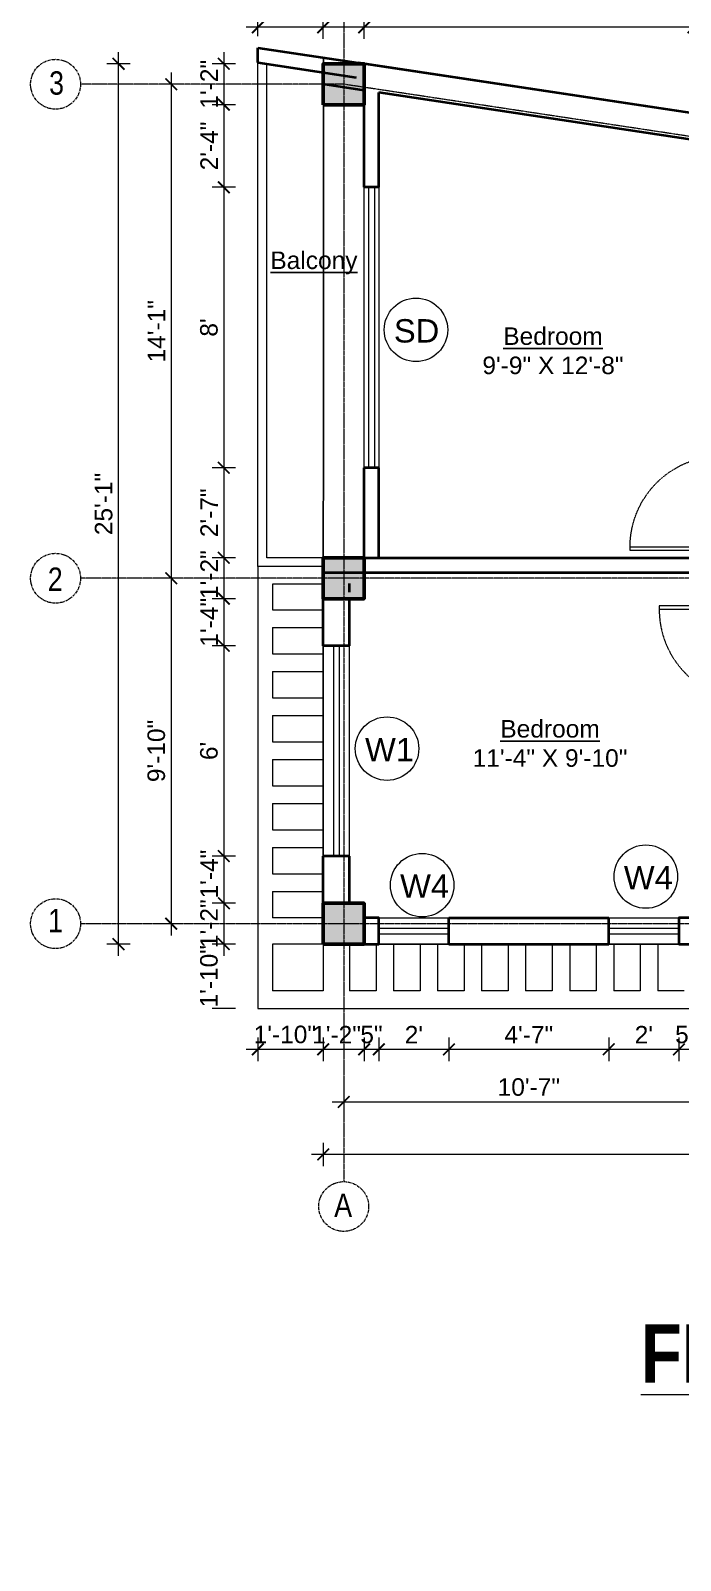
# Model space of a CAD drawing. Header units: inches. Extents: x 136316 to 155547, y -21384 to -17606.
# Drawn here: x 144503 to 144726, y -19968 to -19444 of the extents above; entities that cross this region are included whole.
import ezdxf

# ---------------------------------------------------------------- set-up
doc = ezdxf.new("R2010")
doc.units = ezdxf.units.IN
doc.header["$LTSCALE"] = 0.5
doc.header["$MEASUREMENT"] = 0
doc.header["$PDMODE"] = 66
doc.linetypes.add('CENTER', pattern=[2, 1.25, -0.25, 0.25, -0.25])
doc.linetypes.add('HIDDEN', pattern=[0.375, 0.25, -0.125])
for name, color, linetype, lineweight in [('Annotate-Lite.w', 177, 'Continuous', 9), ('Annotations-Bold.w', 177, 'Continuous', 13), ('C-COLUMN', 1, 'Continuous', 50), ('DIM', 4, 'Continuous', 5), ('DIM 1-100', 4, 'Continuous', 13), ('Door-Window.w', 4, 'Continuous', 15), ('PARAPET', 50, 'Continuous', 13), ('TEXT', 220, 'Continuous', 9), ('Text-100.w', 254, 'Continuous', 9), ('wall', 1, 'Continuous', 40), ('window', 4, 'Continuous', 13)]:
    doc.layers.add(name, color=color, linetype=linetype, lineweight=lineweight)
doc.styles.add('ARAIL', font='ARIALN.TTF')
doc.styles.add('arial', font='arial.ttf')
doc.styles.add('arial.', font='arial.ttf')
doc.styles.add('gaurav', font='arial.ttf')
doc.styles.get("Standard").update_dxf_attribs({"font": 'arial.ttf'})
doc.dimstyles.new('1 by 96', dxfattribs={"dimtxt": 6, "dimasz": 4, "dimexe": 4, "dimexo": 4, "dimgap": 2, "dimtad": 1, "dimdec": 0, "dimzin": 0, "dimdsep": 46, "dimlunit": 4, "dimtxsty": 'Standard', "dimblk": 'ARCHTICK', "dimcen": 0, "dimdle": 4, "dimadec": 0, "dimazin": 0, "dimtfac": 1, "dimtdec": 0, "dimtix": 1, "dimtofl": 0, "dimtmove": 1, "dimatfit": 3, "dimldrblk": 'ARCHTICK', "dimfxl": 4, "dimfxlon": 1, "dimtolj": 1, "dimtzin": 0, "dimlwd": -1, "dimlwe": -1, "dimarcsym": 0})

# ---------------------------------------------------------------- blocks, each defined once
blk = doc.blocks.new('3-0')
at = {"ltscale": 3}
for p, q in [((11063.05, 10097.68), (11065.97, 10099.9)), ((11063.05, 10097.68), (11064.53, 10095.73)), ((11065.99, 10096.84), (11064.53, 10095.73)), ((11065.25, 10097.81), (11066.71, 10098.92)), ((11065.99, 10096.84), (11065.25, 10097.81)), ((11065.97, 10099.9), (11066.71, 10098.92)), ((11085.5, 10074.13), (11110.32, 10092.96)), ((11086.24, 10073.15), (11111.05, 10091.97)), ((11111.05, 10091.97), (11110.32, 10092.96)), ((11084.04, 10073.02), (11082.57, 10071.91)), ((11082.57, 10071.91), (11084.79, 10068.98)), ((11084.04, 10073.02), (11084.78, 10072.04)), ((11084.78, 10072.04), (11086.24, 10073.15)), ((11084.79, 10068.98), (11087.72, 10071.2)), ((11086.24, 10073.15), (11085.5, 10074.13)), ((11087.72, 10071.2), (11086.24, 10073.15))]:
    blk.add_line(p, q, dxfattribs=at)
at = {"layer": 'Door-Window.w', "color": 9, "linetype": 'HIDDEN', "lineweight": 18}
blk.add_arc((11085.5, 10074.13), 31.16, 37.1906, 127.1465, dxfattribs=at)
blk = doc.blocks.new('_ArchTick')
at = {"color": 0, "linetype": 'ByBlock', "const_width": 0.15}
blk.add_lwpolyline([(-0.5, -0.5), (0.5, 0.5)], dxfattribs=at)
blk = doc.blocks.new('*D111')
at = {"layer": 'Defpoints', "color": 0, "transparency": 16777216}
for p in [(144617.47, -19442.94), (144617.47, -19469.43), (144730.12, -19474.55)]:
    blk.add_point(p, dxfattribs=at)
at = {"layer": 'DIM 1-100', "color": 0, "transparency": 16777216}
for p, q in [((144617.47, -19446.94), (144617.47, -19438.94)), ((144730.12, -19446.94), (144730.12, -19438.94)), ((144734.12, -19442.94), (144613.47, -19442.94))]:
    blk.add_line(p, q, dxfattribs=at)
at = {"layer": 'DIM 1-100', "color": 0, "transparency": 16777216, "xscale": 4, "yscale": 4, "zscale": 4, "rotation": 180}
blk.add_blockref('_ArchTick', (144617.47, -19442.94), dxfattribs=at)
at = {"layer": 'DIM 1-100', "color": 0, "transparency": 16777216, "xscale": 4, "yscale": 4, "zscale": 4}
blk.add_blockref('_ArchTick', (144730.12, -19442.94), dxfattribs=at)
at = {"layer": 'DIM 1-100', "color": 0, "transparency": 16777216, "insert": (144673.79, -19437.88), "char_height": 6, "attachment_point": 5}
blk.add_mtext('\\A1;9\'-5"', dxfattribs=at)
blk = doc.blocks.new('*D112')
at = {"layer": 'Defpoints', "color": 0, "transparency": 16777216}
for p in [(144603.47, -19442.94), (144603.47, -19469.43), (144617.47, -19469.43)]:
    blk.add_point(p, dxfattribs=at)
at = {"layer": 'DIM 1-100', "color": 0, "transparency": 16777216}
for p, q in [((144603.47, -19446.94), (144603.47, -19438.94)), ((144617.47, -19446.94), (144617.47, -19438.94)), ((144621.47, -19442.94), (144599.47, -19442.94))]:
    blk.add_line(p, q, dxfattribs=at)
at = {"layer": 'DIM 1-100', "color": 0, "transparency": 16777216, "xscale": 4, "yscale": 4, "zscale": 4, "rotation": 180}
blk.add_blockref('_ArchTick', (144603.47, -19442.94), dxfattribs=at)
at = {"layer": 'DIM 1-100', "color": 0, "transparency": 16777216, "xscale": 4, "yscale": 4, "zscale": 4}
blk.add_blockref('_ArchTick', (144617.47, -19442.94), dxfattribs=at)
at = {"layer": 'DIM 1-100', "color": 0, "transparency": 16777216, "insert": (144610.47, -19437.93), "char_height": 6, "attachment_point": 5}
blk.add_mtext('\\A1;1\'-2"', dxfattribs=at)
blk = doc.blocks.new('*D113')
at = {"layer": 'Defpoints', "color": 0, "transparency": 16777216}
for p in [(144581.13, -19442.94), (144581.13, -19449.95), (144603.47, -19469.43)]:
    blk.add_point(p, dxfattribs=at)
at = {"layer": 'DIM 1-100', "color": 0, "transparency": 16777216}
for p, q in [((144581.13, -19445.95), (144581.13, -19438.94)), ((144603.47, -19446.94), (144603.47, -19438.94)), ((144607.47, -19442.94), (144577.13, -19442.94))]:
    blk.add_line(p, q, dxfattribs=at)
at = {"layer": 'DIM 1-100', "color": 0, "transparency": 16777216, "xscale": 4, "yscale": 4, "zscale": 4, "rotation": 180}
blk.add_blockref('_ArchTick', (144581.13, -19442.94), dxfattribs=at)
at = {"layer": 'DIM 1-100', "color": 0, "transparency": 16777216, "xscale": 4, "yscale": 4, "zscale": 4}
blk.add_blockref('_ArchTick', (144603.47, -19442.94), dxfattribs=at)
at = {"layer": 'DIM 1-100', "color": 0, "transparency": 16777216, "insert": (144592.3, -19437.88), "char_height": 6, "attachment_point": 5}
blk.add_mtext('\\A1;1\'-10"', dxfattribs=at)
blk = doc.blocks.new('*D116')
at = {"layer": 'Defpoints', "color": 0, "transparency": 16777216}
for p in [(144610.47, -19422.48), (144610.47, -19462.43), (144739.12, -19486.55)]:
    blk.add_point(p, dxfattribs=at)
at = {"layer": 'DIM 1-100', "color": 0, "transparency": 16777216}
for p, q in [((144610.47, -19426.48), (144610.47, -19418.48)), ((144739.12, -19426.48), (144739.12, -19418.48)), ((144743.12, -19422.48), (144606.47, -19422.48))]:
    blk.add_line(p, q, dxfattribs=at)
at = {"layer": 'DIM 1-100', "color": 0, "transparency": 16777216, "xscale": 4, "yscale": 4, "zscale": 4, "rotation": 180}
blk.add_blockref('_ArchTick', (144610.47, -19422.48), dxfattribs=at)
at = {"layer": 'DIM 1-100', "color": 0, "transparency": 16777216, "xscale": 4, "yscale": 4, "zscale": 4}
blk.add_blockref('_ArchTick', (144739.12, -19422.48), dxfattribs=at)
at = {"layer": 'DIM 1-100', "color": 0, "transparency": 16777216, "insert": (144674.79, -19417.41), "char_height": 6, "attachment_point": 5}
blk.add_mtext('\\A1;10\'-9"', dxfattribs=at)
blk = doc.blocks.new('*D50')
at = {"layer": 'Defpoints', "color": 0, "transparency": 16777216}
for p in [(144581.13, -19403.23), (144581.13, -19449.95), (145005.15, -19513.97)]:
    blk.add_point(p, dxfattribs=at)
at = {"layer": 'DIM 1-100', "color": 0, "transparency": 16777216}
for p, q in [((145009.15, -19403.23), (144577.13, -19403.23)), ((144581.13, -19407.23), (144581.13, -19399.23)), ((145005.15, -19407.23), (145005.15, -19399.23))]:
    blk.add_line(p, q, dxfattribs=at)
at = {"layer": 'DIM 1-100', "color": 0, "transparency": 16777216, "xscale": 4, "yscale": 4, "zscale": 4, "rotation": 180}
blk.add_blockref('_ArchTick', (144581.13, -19403.23), dxfattribs=at)
at = {"layer": 'DIM 1-100', "color": 0, "transparency": 16777216, "xscale": 4, "yscale": 4, "zscale": 4}
blk.add_blockref('_ArchTick', (145005.15, -19403.23), dxfattribs=at)
at = {"layer": 'DIM 1-100', "color": 0, "transparency": 16777216, "insert": (144793.14, -19398.16), "char_height": 6, "attachment_point": 5}
blk.add_mtext('\\A1;35\'-4"', dxfattribs=at)
blk = doc.blocks.new('*D59')
at = {"layer": 'Defpoints', "color": 0, "transparency": 16777216}
for p in [(144603.47, -19455.43), (144569.47, -19469.43), (144603.47, -19469.43)]:
    blk.add_point(p, dxfattribs=at)
at = {"layer": 'DIM 1-100', "color": 0, "transparency": 16777216}
for p, q in [((144573.47, -19455.43), (144565.47, -19455.43)), ((144569.47, -19451.43), (144569.47, -19473.43)), ((144573.47, -19469.43), (144565.47, -19469.43))]:
    blk.add_line(p, q, dxfattribs=at)
at = {"layer": 'DIM 1-100', "color": 0, "transparency": 16777216, "xscale": 4, "yscale": 4, "zscale": 4}
for p, rotation in [((144569.47, -19455.43), 90), ((144569.47, -19469.43), 270)]:
    blk.add_blockref('_ArchTick', p, dxfattribs=dict(at, rotation=rotation))
at = {"layer": 'DIM 1-100', "color": 0, "transparency": 16777216, "insert": (144564.45, -19462.43), "char_height": 6, "attachment_point": 5, "rotation": 90}
blk.add_mtext('\\A1;1\'-2"', dxfattribs=at)
blk = doc.blocks.new('*D117')
at = {"layer": 'Defpoints', "color": 0, "transparency": 16777216}
for p in [(144603.47, -19469.43), (144569.47, -19497.69), (144617.47, -19497.69)]:
    blk.add_point(p, dxfattribs=at)
at = {"layer": 'DIM 1-100', "color": 0, "transparency": 16777216}
for p, q in [((144569.47, -19465.43), (144569.47, -19501.69)), ((144573.47, -19469.43), (144565.47, -19469.43)), ((144573.47, -19497.69), (144565.47, -19497.69))]:
    blk.add_line(p, q, dxfattribs=at)
at = {"layer": 'DIM 1-100', "color": 0, "transparency": 16777216, "xscale": 4, "yscale": 4, "zscale": 4}
for p, rotation in [((144569.47, -19469.43), 90), ((144569.47, -19497.69), 270)]:
    blk.add_blockref('_ArchTick', p, dxfattribs=dict(at, rotation=rotation))
at = {"layer": 'DIM 1-100', "color": 0, "transparency": 16777216, "insert": (144564.45, -19483.56), "char_height": 6, "attachment_point": 5, "rotation": 90}
blk.add_mtext('\\A1;2\'-4"', dxfattribs=at)
blk = doc.blocks.new('*D118')
at = {"layer": 'Defpoints', "color": 0, "transparency": 16777216}
for p in [(144617.47, -19497.69), (144569.47, -19593.69), (144617.47, -19593.69)]:
    blk.add_point(p, dxfattribs=at)
at = {"layer": 'DIM 1-100', "color": 0, "transparency": 16777216}
for p, q in [((144573.47, -19497.69), (144565.47, -19497.69)), ((144569.47, -19493.69), (144569.47, -19597.69)), ((144573.47, -19593.69), (144565.47, -19593.69))]:
    blk.add_line(p, q, dxfattribs=at)
at = {"layer": 'DIM 1-100', "color": 0, "transparency": 16777216, "xscale": 4, "yscale": 4, "zscale": 4}
for p, rotation in [((144569.47, -19497.69), 90), ((144569.47, -19593.69), 270)]:
    blk.add_blockref('_ArchTick', p, dxfattribs=dict(at, rotation=rotation))
at = {"layer": 'DIM 1-100', "color": 0, "transparency": 16777216, "insert": (144564.4, -19545.69), "char_height": 6, "attachment_point": 5, "rotation": 90}
blk.add_mtext("\\A1;8'", dxfattribs=at)
blk = doc.blocks.new('*D119')
at = {"layer": 'Defpoints', "color": 0, "transparency": 16777216}
for p in [(144617.47, -19593.69), (144569.47, -19624.5), (144617.47, -19624.5)]:
    blk.add_point(p, dxfattribs=at)
at = {"layer": 'DIM 1-100', "color": 0, "transparency": 16777216}
for p, q in [((144569.47, -19589.69), (144569.47, -19628.5)), ((144573.47, -19593.69), (144565.47, -19593.69)), ((144573.47, -19624.5), (144565.47, -19624.5))]:
    blk.add_line(p, q, dxfattribs=at)
at = {"layer": 'DIM 1-100', "color": 0, "transparency": 16777216, "xscale": 4, "yscale": 4, "zscale": 4}
for p, rotation in [((144569.47, -19593.69), 90), ((144569.47, -19624.5), 270)]:
    blk.add_blockref('_ArchTick', p, dxfattribs=dict(at, rotation=rotation))
at = {"layer": 'DIM 1-100', "color": 0, "transparency": 16777216, "insert": (144564.45, -19609.1), "char_height": 6, "attachment_point": 5, "rotation": 90}
blk.add_mtext('\\A1;2\'-7"', dxfattribs=at)
blk = doc.blocks.new('*D120')
at = {"layer": 'Defpoints', "color": 0, "transparency": 16777216}
for p in [(144617.47, -19624.5), (144569.47, -19638.5), (144603.47, -19638.5)]:
    blk.add_point(p, dxfattribs=at)
at = {"layer": 'DIM 1-100', "color": 0, "transparency": 16777216}
for p, q in [((144569.47, -19620.5), (144569.47, -19642.5)), ((144573.47, -19624.5), (144565.47, -19624.5)), ((144573.47, -19638.5), (144565.47, -19638.5))]:
    blk.add_line(p, q, dxfattribs=at)
at = {"layer": 'DIM 1-100', "color": 0, "transparency": 16777216, "xscale": 4, "yscale": 4, "zscale": 4}
for p, rotation in [((144569.47, -19624.5), 90), ((144569.47, -19638.5), 270)]:
    blk.add_blockref('_ArchTick', p, dxfattribs=dict(at, rotation=rotation))
at = {"layer": 'DIM 1-100', "color": 0, "transparency": 16777216, "insert": (144564.45, -19630.26), "char_height": 6, "attachment_point": 5, "rotation": 90}
blk.add_mtext('\\A1;1\'-2"', dxfattribs=at)
blk = doc.blocks.new('*D121')
at = {"layer": 'Defpoints', "color": 0, "transparency": 16777216}
for p in [(144603.47, -19638.5), (144569.47, -19654.61), (144603.47, -19654.61)]:
    blk.add_point(p, dxfattribs=at)
at = {"layer": 'DIM 1-100', "color": 0, "transparency": 16777216}
for p, q in [((144573.47, -19638.5), (144565.47, -19638.5)), ((144569.47, -19634.5), (144569.47, -19658.61)), ((144573.47, -19654.61), (144565.47, -19654.61))]:
    blk.add_line(p, q, dxfattribs=at)
at = {"layer": 'DIM 1-100', "color": 0, "transparency": 16777216, "xscale": 4, "yscale": 4, "zscale": 4}
for p, rotation in [((144569.47, -19638.5), 90), ((144569.47, -19654.61), 270)]:
    blk.add_blockref('_ArchTick', p, dxfattribs=dict(at, rotation=rotation))
at = {"layer": 'DIM 1-100', "color": 0, "transparency": 16777216, "insert": (144564.45, -19646.56), "char_height": 6, "attachment_point": 5, "rotation": 90}
blk.add_mtext('\\A1;1\'-4"', dxfattribs=at)
blk = doc.blocks.new('*D122')
at = {"layer": 'Defpoints', "color": 0, "transparency": 16777216}
for p in [(144603.47, -19654.61), (144569.47, -19726.61), (144603.47, -19726.61)]:
    blk.add_point(p, dxfattribs=at)
at = {"layer": 'DIM 1-100', "color": 0, "transparency": 16777216}
for p, q in [((144573.47, -19654.61), (144565.47, -19654.61)), ((144569.47, -19650.61), (144569.47, -19730.61)), ((144573.47, -19726.61), (144565.47, -19726.61))]:
    blk.add_line(p, q, dxfattribs=at)
at = {"layer": 'DIM 1-100', "color": 0, "transparency": 16777216, "xscale": 4, "yscale": 4, "zscale": 4}
for p, rotation in [((144569.47, -19654.61), 90), ((144569.47, -19726.61), 270)]:
    blk.add_blockref('_ArchTick', p, dxfattribs=dict(at, rotation=rotation))
at = {"layer": 'DIM 1-100', "color": 0, "transparency": 16777216, "insert": (144564.4, -19690.61), "char_height": 6, "attachment_point": 5, "rotation": 90}
blk.add_mtext("\\A1;6'", dxfattribs=at)
blk = doc.blocks.new('*D123')
at = {"layer": 'Defpoints', "color": 0, "transparency": 16777216}
for p in [(144603.47, -19726.61), (144569.47, -19742.73), (144603.47, -19742.73)]:
    blk.add_point(p, dxfattribs=at)
at = {"layer": 'DIM 1-100', "color": 0, "transparency": 16777216}
for p, q in [((144569.47, -19722.61), (144569.47, -19746.73)), ((144573.47, -19726.61), (144565.47, -19726.61)), ((144573.47, -19742.73), (144565.47, -19742.73))]:
    blk.add_line(p, q, dxfattribs=at)
at = {"layer": 'DIM 1-100', "color": 0, "transparency": 16777216, "xscale": 4, "yscale": 4, "zscale": 4}
for p, rotation in [((144569.47, -19726.61), 90), ((144569.47, -19742.73), 270)]:
    blk.add_blockref('_ArchTick', p, dxfattribs=dict(at, rotation=rotation))
at = {"layer": 'DIM 1-100', "color": 0, "transparency": 16777216, "insert": (144564.45, -19732.76), "char_height": 6, "attachment_point": 5, "rotation": 90}
blk.add_mtext('\\A1;1\'-4"', dxfattribs=at)
blk = doc.blocks.new('*D124')
at = {"layer": 'Defpoints', "color": 0, "transparency": 16777216}
for p in [(144603.47, -19742.73), (144569.47, -19756.73), (144603.47, -19756.73)]:
    blk.add_point(p, dxfattribs=at)
at = {"layer": 'DIM 1-100', "color": 0, "transparency": 16777216}
for p, q in [((144569.47, -19738.73), (144569.47, -19760.73)), ((144573.47, -19742.73), (144565.47, -19742.73)), ((144573.47, -19756.73), (144565.47, -19756.73))]:
    blk.add_line(p, q, dxfattribs=at)
at = {"layer": 'DIM 1-100', "color": 0, "transparency": 16777216, "xscale": 4, "yscale": 4, "zscale": 4}
for p, rotation in [((144569.47, -19742.73), 90), ((144569.47, -19756.73), 270)]:
    blk.add_blockref('_ArchTick', p, dxfattribs=dict(at, rotation=rotation))
at = {"layer": 'DIM 1-100', "color": 0, "transparency": 16777216, "insert": (144564.4, -19749.73), "char_height": 6, "attachment_point": 5, "rotation": 90}
blk.add_mtext('\\A1;1\'-2"', dxfattribs=at)
blk = doc.blocks.new('*D125')
at = {"layer": 'Defpoints', "color": 0, "transparency": 16777216}
for p in [(144603.47, -19756.73), (144569.47, -19778.73), (144581.13, -19778.73)]:
    blk.add_point(p, dxfattribs=at)
at = {"layer": 'DIM 1-100', "color": 0, "transparency": 16777216}
for p, q in [((144573.47, -19756.73), (144565.47, -19756.73)), ((144573.47, -19778.73), (144565.47, -19778.73))]:
    blk.add_line(p, q, dxfattribs=at)
at = {"layer": 'DIM 1-100', "color": 0, "transparency": 16777216, "insert": (144564.4, -19767.73), "char_height": 6, "attachment_point": 5, "rotation": 90}
blk.add_mtext('\\A1;1\'-10"', dxfattribs=at)
blk = doc.blocks.new('*D60')
at = {"layer": 'Defpoints', "color": 0, "transparency": 16777216}
for p in [(144603.54, -19462.43), (144551.47, -19631.5), (144603.47, -19631.5)]:
    blk.add_point(p, dxfattribs=at)
at = {"layer": 'DIM 1-100', "color": 0, "transparency": 16777216}
for p, q in [((144551.47, -19458.43), (144551.47, -19635.5)), ((144555.47, -19462.43), (144547.47, -19462.43)), ((144555.47, -19631.5), (144547.47, -19631.5))]:
    blk.add_line(p, q, dxfattribs=at)
at = {"layer": 'DIM 1-100', "color": 0, "transparency": 16777216, "xscale": 4, "yscale": 4, "zscale": 4}
for p, rotation in [((144551.47, -19462.43), 90), ((144551.47, -19631.5), 270)]:
    blk.add_blockref('_ArchTick', p, dxfattribs=dict(at, rotation=rotation))
at = {"layer": 'DIM 1-100', "color": 0, "transparency": 16777216, "insert": (144546.45, -19546.97), "char_height": 6, "attachment_point": 5, "rotation": 90}
blk.add_mtext('\\A1;14\'-1"', dxfattribs=at)
blk = doc.blocks.new('*D61')
at = {"layer": 'Defpoints', "color": 0, "transparency": 16777216}
for p in [(144603.47, -19631.5), (144551.47, -19749.73), (144603.47, -19749.73)]:
    blk.add_point(p, dxfattribs=at)
at = {"layer": 'DIM 1-100', "color": 0, "transparency": 16777216}
for p, q in [((144551.47, -19627.5), (144551.47, -19753.73)), ((144555.47, -19631.5), (144547.47, -19631.5)), ((144555.47, -19749.73), (144547.47, -19749.73))]:
    blk.add_line(p, q, dxfattribs=at)
at = {"layer": 'DIM 1-100', "color": 0, "transparency": 16777216, "xscale": 4, "yscale": 4, "zscale": 4}
for p, rotation in [((144551.47, -19631.5), 90), ((144551.47, -19749.73), 270)]:
    blk.add_blockref('_ArchTick', p, dxfattribs=dict(at, rotation=rotation))
at = {"layer": 'DIM 1-100', "color": 0, "transparency": 16777216, "insert": (144546.4, -19690.61), "char_height": 6, "attachment_point": 5, "rotation": 90}
blk.add_mtext('\\A1;9\'-10"', dxfattribs=at)
blk = doc.blocks.new('*D62')
at = {"layer": 'Defpoints', "color": 0, "transparency": 16777216}
for p in [(144533.47, -19455.43), (144603.47, -19455.43), (144603.47, -19756.73)]:
    blk.add_point(p, dxfattribs=at)
at = {"layer": 'DIM 1-100', "color": 0, "transparency": 16777216}
for p, q in [((144537.47, -19455.43), (144529.47, -19455.43)), ((144533.47, -19760.73), (144533.47, -19451.43)), ((144537.47, -19756.73), (144529.47, -19756.73))]:
    blk.add_line(p, q, dxfattribs=at)
at = {"layer": 'DIM 1-100', "color": 0, "transparency": 16777216, "xscale": 4, "yscale": 4, "zscale": 4}
for p, rotation in [((144533.47, -19455.43), 90), ((144533.47, -19756.73), 270)]:
    blk.add_blockref('_ArchTick', p, dxfattribs=dict(at, rotation=rotation))
at = {"layer": 'DIM 1-100', "color": 0, "transparency": 16777216, "insert": (144528.4, -19606.08), "char_height": 6, "attachment_point": 5, "rotation": 90}
blk.add_mtext('\\A1;25\'-1"', dxfattribs=at)
blk = doc.blocks.new('*D126')
at = {"layer": 'Defpoints', "color": 0, "transparency": 16777216}
for p in [(144603.47, -19756.73), (144617.47, -19756.73), (144617.47, -19792.73)]:
    blk.add_point(p, dxfattribs=at)
at = {"layer": 'DIM 1-100', "color": 0, "transparency": 16777216}
for p, q in [((144603.47, -19788.73), (144603.47, -19796.73)), ((144617.47, -19788.73), (144617.47, -19796.73)), ((144599.47, -19792.73), (144621.47, -19792.73))]:
    blk.add_line(p, q, dxfattribs=at)
at = {"layer": 'DIM 1-100', "color": 0, "transparency": 16777216, "xscale": 4, "yscale": 4, "zscale": 4, "rotation": 180}
blk.add_blockref('_ArchTick', (144603.47, -19792.73), dxfattribs=at)
at = {"layer": 'DIM 1-100', "color": 0, "transparency": 16777216, "xscale": 4, "yscale": 4, "zscale": 4}
blk.add_blockref('_ArchTick', (144617.47, -19792.73), dxfattribs=at)
at = {"layer": 'DIM 1-100', "color": 0, "transparency": 16777216, "insert": (144608.04, -19787.72), "char_height": 6, "attachment_point": 5}
blk.add_mtext('\\A1;1\'-2"', dxfattribs=at)
blk = doc.blocks.new('*D127')
at = {"layer": 'Defpoints', "color": 0, "transparency": 16777216}
for p in [(144617.47, -19756.73), (144622.47, -19756.73), (144622.47, -19792.73)]:
    blk.add_point(p, dxfattribs=at)
at = {"layer": 'DIM 1-100', "color": 0, "transparency": 16777216}
for p, q in [((144617.47, -19788.73), (144617.47, -19796.73)), ((144622.47, -19788.73), (144622.47, -19796.73))]:
    blk.add_line(p, q, dxfattribs=at)
at = {"layer": 'DIM 1-100', "color": 0, "transparency": 16777216, "insert": (144619.97, -19787.68), "char_height": 6, "attachment_point": 5}
blk.add_mtext('\\A1;5"', dxfattribs=at)
blk = doc.blocks.new('*D128')
at = {"layer": 'Defpoints', "color": 0, "transparency": 16777216}
for p in [(144622.47, -19756.73), (144646.47, -19756.73), (144646.47, -19792.73)]:
    blk.add_point(p, dxfattribs=at)
at = {"layer": 'DIM 1-100', "color": 0, "transparency": 16777216}
for p, q in [((144622.47, -19788.73), (144622.47, -19796.73)), ((144646.47, -19788.73), (144646.47, -19796.73)), ((144618.47, -19792.73), (144650.47, -19792.73))]:
    blk.add_line(p, q, dxfattribs=at)
at = {"layer": 'DIM 1-100', "color": 0, "transparency": 16777216, "xscale": 4, "yscale": 4, "zscale": 4, "rotation": 180}
blk.add_blockref('_ArchTick', (144622.47, -19792.73), dxfattribs=at)
at = {"layer": 'DIM 1-100', "color": 0, "transparency": 16777216, "xscale": 4, "yscale": 4, "zscale": 4}
blk.add_blockref('_ArchTick', (144646.47, -19792.73), dxfattribs=at)
at = {"layer": 'DIM 1-100', "color": 0, "transparency": 16777216, "insert": (144634.47, -19787.72), "char_height": 6, "attachment_point": 5}
blk.add_mtext("\\A1;2'", dxfattribs=at)
blk = doc.blocks.new('*D129')
at = {"layer": 'Defpoints', "color": 0, "transparency": 16777216}
for p in [(144646.47, -19756.73), (144701.12, -19756.73), (144701.12, -19792.73)]:
    blk.add_point(p, dxfattribs=at)
at = {"layer": 'DIM 1-100', "color": 0, "transparency": 16777216}
for p, q in [((144646.47, -19788.73), (144646.47, -19796.73)), ((144701.12, -19788.73), (144701.12, -19796.73)), ((144642.47, -19792.73), (144705.12, -19792.73))]:
    blk.add_line(p, q, dxfattribs=at)
at = {"layer": 'DIM 1-100', "color": 0, "transparency": 16777216, "xscale": 4, "yscale": 4, "zscale": 4, "rotation": 180}
blk.add_blockref('_ArchTick', (144646.47, -19792.73), dxfattribs=at)
at = {"layer": 'DIM 1-100', "color": 0, "transparency": 16777216, "xscale": 4, "yscale": 4, "zscale": 4}
blk.add_blockref('_ArchTick', (144701.12, -19792.73), dxfattribs=at)
at = {"layer": 'DIM 1-100', "color": 0, "transparency": 16777216, "insert": (144673.79, -19787.73), "char_height": 6, "attachment_point": 5}
blk.add_mtext('\\A1;4\'-7"', dxfattribs=at)
blk = doc.blocks.new('*D130')
at = {"layer": 'Defpoints', "color": 0, "transparency": 16777216}
for p in [(144701.12, -19756.73), (144725.12, -19756.73), (144725.12, -19792.73)]:
    blk.add_point(p, dxfattribs=at)
at = {"layer": 'DIM 1-100', "color": 0, "transparency": 16777216}
for p, q in [((144701.12, -19788.73), (144701.12, -19796.73)), ((144725.12, -19788.73), (144725.12, -19796.73)), ((144697.12, -19792.73), (144729.12, -19792.73))]:
    blk.add_line(p, q, dxfattribs=at)
at = {"layer": 'DIM 1-100', "color": 0, "transparency": 16777216, "xscale": 4, "yscale": 4, "zscale": 4, "rotation": 180}
blk.add_blockref('_ArchTick', (144701.12, -19792.73), dxfattribs=at)
at = {"layer": 'DIM 1-100', "color": 0, "transparency": 16777216, "xscale": 4, "yscale": 4, "zscale": 4}
blk.add_blockref('_ArchTick', (144725.12, -19792.73), dxfattribs=at)
at = {"layer": 'DIM 1-100', "color": 0, "transparency": 16777216, "insert": (144713.12, -19787.72), "char_height": 6, "attachment_point": 5}
blk.add_mtext("\\A1;2'", dxfattribs=at)
blk = doc.blocks.new('*D131')
at = {"layer": 'Defpoints', "color": 0, "transparency": 16777216}
for p in [(144725.12, -19756.73), (144730.12, -19756.73), (144730.12, -19792.73)]:
    blk.add_point(p, dxfattribs=at)
at = {"layer": 'DIM 1-100', "color": 0, "transparency": 16777216}
for p, q in [((144725.12, -19788.73), (144725.12, -19796.73)), ((144730.12, -19788.73), (144730.12, -19796.73))]:
    blk.add_line(p, q, dxfattribs=at)
at = {"layer": 'DIM 1-100', "color": 0, "transparency": 16777216, "insert": (144727.62, -19787.68), "char_height": 6, "attachment_point": 5}
blk.add_mtext('\\A1;5"', dxfattribs=at)
blk = doc.blocks.new('*D142')
at = {"layer": 'Defpoints', "color": 0, "transparency": 16777216}
for p in [(144603.47, -19756.73), (144581.13, -19778.73), (144603.47, -19792.73)]:
    blk.add_point(p, dxfattribs=at)
at = {"layer": 'DIM 1-100', "color": 0, "transparency": 16777216}
for p, q in [((144581.13, -19788.73), (144581.13, -19796.73)), ((144603.47, -19788.73), (144603.47, -19796.73)), ((144577.13, -19792.73), (144607.47, -19792.73))]:
    blk.add_line(p, q, dxfattribs=at)
at = {"layer": 'DIM 1-100', "color": 0, "transparency": 16777216, "xscale": 4, "yscale": 4, "zscale": 4, "rotation": 180}
blk.add_blockref('_ArchTick', (144581.13, -19792.73), dxfattribs=at)
at = {"layer": 'DIM 1-100', "color": 0, "transparency": 16777216, "xscale": 4, "yscale": 4, "zscale": 4}
blk.add_blockref('_ArchTick', (144603.47, -19792.73), dxfattribs=at)
at = {"layer": 'DIM 1-100', "color": 0, "transparency": 16777216, "insert": (144590.35, -19787.67), "char_height": 6, "attachment_point": 5}
blk.add_mtext('\\A1;1\'-10"', dxfattribs=at)
blk = doc.blocks.new('*D143')
at = {"layer": 'Defpoints', "color": 0, "transparency": 16777216}
for p in [(144610.47, -19756.73), (144737.12, -19756.73), (144737.12, -19810.73)]:
    blk.add_point(p, dxfattribs=at)
at = {"layer": 'DIM 1-100', "color": 0, "transparency": 16777216}
for p, q in [((144610.47, -19806.73), (144610.47, -19814.73)), ((144737.12, -19806.73), (144737.12, -19814.73)), ((144606.47, -19810.73), (144741.12, -19810.73))]:
    blk.add_line(p, q, dxfattribs=at)
at = {"layer": 'DIM 1-100', "color": 0, "transparency": 16777216, "xscale": 4, "yscale": 4, "zscale": 4, "rotation": 180}
blk.add_blockref('_ArchTick', (144610.47, -19810.73), dxfattribs=at)
at = {"layer": 'DIM 1-100', "color": 0, "transparency": 16777216, "xscale": 4, "yscale": 4, "zscale": 4}
blk.add_blockref('_ArchTick', (144737.12, -19810.73), dxfattribs=at)
at = {"layer": 'DIM 1-100', "color": 0, "transparency": 16777216, "insert": (144673.79, -19805.67), "char_height": 6, "attachment_point": 5}
blk.add_mtext('\\A1;10\'-7"', dxfattribs=at)
blk = doc.blocks.new('*D63')
at = {"layer": 'Defpoints', "color": 0, "transparency": 16777216}
for p in [(144603.47, -19756.73), (144995.57, -19756.73), (144603.47, -19828.73)]:
    blk.add_point(p, dxfattribs=at)
at = {"layer": 'DIM 1-100', "color": 0, "transparency": 16777216}
for p, q in [((144603.47, -19824.73), (144603.47, -19832.73)), ((144995.57, -19824.73), (144995.57, -19832.73)), ((144999.57, -19828.73), (144599.47, -19828.73))]:
    blk.add_line(p, q, dxfattribs=at)
at = {"layer": 'DIM 1-100', "color": 0, "transparency": 16777216, "xscale": 4, "yscale": 4, "zscale": 4, "rotation": 180}
blk.add_blockref('_ArchTick', (144603.47, -19828.73), dxfattribs=at)
at = {"layer": 'DIM 1-100', "color": 0, "transparency": 16777216, "xscale": 4, "yscale": 4, "zscale": 4}
blk.add_blockref('_ArchTick', (144995.57, -19828.73), dxfattribs=at)
at = {"layer": 'DIM 1-100', "color": 0, "transparency": 16777216, "insert": (144799.52, -19823.66), "char_height": 6, "attachment_point": 5}
blk.add_mtext('\\A1;32\'-8"', dxfattribs=at)

msp = doc.modelspace()

# ---------------------------------------------------------------- hatches: boundary and pattern name
at = {"layer": 'C-COLUMN'}
h = msp.add_hatch(color=256, dxfattribs=at)
h.dxf.hatch_style = 1
h.paths.add_polyline_path([(144617.47, -19455.43), (144603.47, -19455.43), (144603.47, -19469.43), (144617.47, -19469.43)])
h = msp.add_hatch(color=256, dxfattribs=at)
h.dxf.hatch_style = 1
h.paths.add_polyline_path([(144617.47, -19624.5), (144603.47, -19624.5), (144603.47, -19638.5), (144617.47, -19638.5)])
h = msp.add_hatch(color=256, dxfattribs=at)
h.dxf.hatch_style = 1
h.paths.add_polyline_path([(144617.47, -19742.73), (144603.47, -19742.73), (144603.47, -19756.73), (144617.47, -19756.73)])

# ---------------------------------------------------------------- linework, layer by layer
at = {"layer": 'Annotate-Lite.w', "ltscale": 0.005}
for centre in [(144635.19, -19546.48), (144625.3, -19689.81), (144713.81, -19733.61), (144637.3, -19736.53)]:
    msp.add_circle(centre, 10.86, dxfattribs=at)
at = {"layer": 'Annotations-Bold.w', "linetype": 'CENTER', "ltscale": 0.3}
for p, q in [((144610.47, -19391.25), (144610.47, -19838)), ((145080.69, -19631.5), (144520.47, -19631.5)), ((145080.69, -19749.73), (144520.47, -19749.73))]:
    msp.add_line(p, q, dxfattribs=at)
msp.add_lwpolyline([(145080.69, -19520.9), (144997.68, -19520.9), (144854.62, -19499.29), (144737.12, -19481.55), (144610.47, -19462.43), (144520.47, -19462.43)], dxfattribs=at)
at = {"layer": 'Annotations-Bold.w', "linetype": 'CENTER', "ltscale": 1.5}
for centre in [(144511.93, -19462.43), (144511.93, -19631.5), (144511.93, -19749.73), (144610.47, -19846.53)]:
    msp.add_circle(centre, 8.53, dxfattribs=at)
at = {"layer": 'C-COLUMN'}
for points in [[(144603.47, -19469.43), (144617.47, -19469.43), (144617.47, -19455.43), (144603.47, -19455.43)], [(144603.47, -19638.5), (144617.47, -19638.5), (144617.47, -19624.5), (144603.47, -19624.5)], [(144603.47, -19756.73), (144617.47, -19756.73), (144617.47, -19742.73), (144603.47, -19742.73)]]:
    msp.add_lwpolyline(points, close=True, dxfattribs=at)
at = {"layer": 'Defpoints'}
msp.add_lwpolyline([(145005.15, -19513.97), (144995.57, -19756.73), (144603.47, -19756.73), (144603.57, -19453.33), (145005.15, -19513.97)], dxfattribs=at)
at = {"layer": 'DIM'}
for p, q in [((144618.97, -19497.69), (144618.97, -19593.69)), ((144620.97, -19497.69), (144620.97, -19593.69)), ((144622.47, -19747.73), (144646.47, -19747.73)), ((144701.12, -19747.73), (144725.12, -19747.73)), ((144622.47, -19751.23), (144646.47, -19751.23)), ((144622.47, -19753.23), (144646.47, -19753.23)), ((144701.12, -19751.23), (144725.12, -19751.23)), ((144701.12, -19753.23), (144725.12, -19753.23)), ((144646.47, -19756.73), (144622.47, -19756.73)), ((144725.12, -19756.73), (144701.12, -19756.73))]:
    msp.add_line(p, q, dxfattribs=at)
at = {"layer": 'PARAPET', "ltscale": 100}
for p, q in [((144581.13, -19627.5), (144581.13, -19455)), ((144584.13, -19624.5), (144584.13, -19455.46)), ((144603.47, -19627.5), (144581.13, -19627.5)), ((144581.13, -19627.5), (144581.13, -19778.73)), ((144603.47, -19624.5), (144584.13, -19624.5)), ((144603.47, -19633.5), (144586.15, -19633.5)), ((144586.15, -19633.5), (144586.15, -19642.31)), ((144586.15, -19642.31), (144603.47, -19642.31)), ((144586.15, -19648.31), (144586.15, -19657.37)), ((144586.15, -19648.31), (144603.47, -19648.31)), ((144586.15, -19657.37), (144603.47, -19657.37)), ((144586.15, -19663.37), (144586.15, -19672.43)), ((144586.15, -19663.37), (144603.47, -19663.37)), ((144586.15, -19672.43), (144603.47, -19672.43)), ((144586.15, -19678.43), (144586.15, -19687.49)), ((144586.15, -19678.43), (144603.47, -19678.43)), ((144586.15, -19687.49), (144603.47, -19687.49)), ((144586.15, -19693.49), (144586.15, -19702.55)), ((144586.15, -19693.49), (144603.47, -19693.49)), ((144586.15, -19702.55), (144603.47, -19702.55)), ((144586.15, -19708.55), (144586.15, -19717.61)), ((144586.15, -19708.55), (144603.47, -19708.55)), ((144586.15, -19717.61), (144603.47, -19717.61)), ((144586.15, -19723.61), (144586.15, -19732.67)), ((144586.15, -19723.61), (144603.47, -19723.61)), ((144586.15, -19732.67), (144603.47, -19732.67)), ((144586.15, -19738.67), (144586.15, -19747.73)), ((144586.15, -19738.67), (144603.47, -19738.67)), ((144603.47, -19747.73), (144586.15, -19747.73)), ((144586.15, -19756.73), (144586.15, -19772.73)), ((144603.47, -19756.73), (144586.15, -19756.73)), ((144603.47, -19756.73), (144603.47, -19772.73)), ((144612.47, -19756.73), (144612.47, -19772.73)), ((144621.52, -19756.73), (144621.52, -19772.73)), ((144627.52, -19756.73), (144627.52, -19772.73)), ((144636.58, -19756.73), (144636.58, -19772.73)), ((144642.58, -19756.73), (144642.58, -19772.73)), ((144651.64, -19756.73), (144651.64, -19772.73)), ((144657.64, -19756.73), (144657.64, -19772.73)), ((144666.7, -19756.73), (144666.7, -19772.73)), ((144672.7, -19756.73), (144672.7, -19772.73)), ((144681.76, -19756.73), (144681.76, -19772.73)), ((144687.76, -19756.73), (144687.76, -19772.73)), ((144696.82, -19756.73), (144696.82, -19772.73)), ((144702.82, -19756.73), (144702.82, -19772.73)), ((144711.88, -19756.73), (144711.88, -19772.73)), ((144717.88, -19756.73), (144717.88, -19772.73)), ((144603.47, -19772.73), (144586.15, -19772.73)), ((144621.52, -19772.73), (144612.47, -19772.73)), ((144636.58, -19772.73), (144627.52, -19772.73)), ((144651.64, -19772.73), (144642.58, -19772.73)), ((144666.7, -19772.73), (144657.64, -19772.73)), ((144681.76, -19772.73), (144672.7, -19772.73)), ((144696.82, -19772.73), (144687.76, -19772.73)), ((144711.88, -19772.73), (144702.82, -19772.73)), ((144726.94, -19772.73), (144717.88, -19772.73)), ((144581.13, -19778.73), (144732.94, -19778.73))]:
    msp.add_line(p, q, dxfattribs=at)
at = {"layer": 'wall'}
for p, q in [((144581.13, -19449.95), (144615.47, -19455.13)), ((144581.13, -19455), (144581.13, -19449.95)), ((144581.13, -19455), (144614.72, -19460.07)), ((144861.62, -19492.29), (144615.47, -19455.13)), ((144861.62, -19492.29), (144615.47, -19455.13)), ((144861.62, -19492.29), (144617.47, -19455.43)), ((144622.47, -19497.69), (144622.47, -19465.29)), ((144617.47, -19497.69), (144617.47, -19467.13)), ((144622.47, -19497.69), (144617.47, -19497.69)), ((144617.47, -19624.5), (144617.47, -19593.69)), ((144622.47, -19593.69), (144617.47, -19593.69)), ((144622.47, -19624.5), (144622.47, -19593.69)), ((144612.47, -19636.25), (144612.47, -19633.25)), ((144603.47, -19654.61), (144603.47, -19638.5)), ((144612.47, -19654.61), (144612.47, -19638.5)), ((144612.47, -19654.61), (144603.47, -19654.61)), ((144603.47, -19742.73), (144603.47, -19726.61)), ((144612.47, -19726.61), (144603.47, -19726.61)), ((144612.47, -19742.73), (144612.47, -19726.61)), ((144603.47, -19744.73), (144603.47, -19756.73)), ((144646.47, -19756.73), (144646.47, -19747.73)), ((144701.12, -19756.73), (144701.12, -19747.73)), ((144646.47, -19756.73), (144701.12, -19756.73))]:
    msp.add_line(p, q, dxfattribs=at)
for points in [[(144617.47, -19464.53), (144603.47, -19462.42)], [(144617.47, -19464.53), (144603.47, -19462.42)], [(144847.62, -19499.29), (144622.47, -19465.29)], [(144847.62, -19499.29), (144622.47, -19465.29)], [(144603.47, -19624.5), (144753.87, -19624.5), (144753.87, -19638.5)], [(144603.47, -19629.5), (144748.87, -19629.5), (144748.87, -19638.5)], [(144646.47, -19747.73), (144701.12, -19747.73)]]:
    msp.add_lwpolyline(points, dxfattribs=at)
for points in [[(144617.47, -19756.73), (144622.47, -19756.73), (144622.47, -19747.73), (144617.47, -19747.73)], [(144725.12, -19756.73), (144730.12, -19756.73), (144730.12, -19747.73), (144725.12, -19747.73)]]:
    msp.add_lwpolyline(points, close=True, dxfattribs=at)
at = {"layer": 'window'}
for p, q in [((144617.47, -19593.69), (144617.47, -19497.69)), ((144622.47, -19497.69), (144622.47, -19593.69)), ((144603.47, -19654.61), (144603.47, -19726.61)), ((144606.97, -19654.61), (144606.97, -19726.61)), ((144608.97, -19654.61), (144608.97, -19726.61)), ((144612.47, -19726.61), (144612.47, -19654.61))]:
    msp.add_line(p, q, dxfattribs=at)

# ---------------------------------------------------------------- block references
at = {"layer": 'Door-Window.w', "linetype": 'ByBlock', "yscale": 0.9997905232426019, "zscale": 0.9997905232426019}
for p, xscale, rotation in [((159656.96, -20945.06), -0.9997905232426018, 37.19059523916115), ((159666.93, -18317.94), 0.9997905232426019, 142.8094047608388)]:
    msp.add_blockref('3-0', p, dxfattribs=dict(at, xscale=xscale, rotation=rotation))

# ---------------------------------------------------------------- texts
at = {"layer": 'Annotate-Lite.w', "ltscale": 0.005, "char_height": 8, "attachment_point": 1, "style": 'gaurav'}
for s, insert in [('SD', (144627.64, -19542.83)), ('W1', (144617.76, -19686.16)), ('W4', (144629.75, -19732.88)), ('W4', (144706.27, -19729.96))]:
    msp.add_mtext_dynamic_manual_height_columns(s, width=8, gutter_width=100, heights=[0], dxfattribs=dict(at, insert=insert))
at = {"layer": 'Annotations-Bold.w', "linetype": 'CENTER', "ltscale": 1.5, "char_height": 8, "attachment_point": 1, "style": 'ARAIL'}
for s, insert in [('3', (144509.72, -19458)), ('2', (144509.28, -19627.83)), ('1', (144509.38, -19744.68)), ('A', (144607.23, -19842.08))]:
    msp.add_mtext_dynamic_manual_height_columns(s, width=6.5393, gutter_width=100, heights=[0], dxfattribs=dict(at, insert=insert))
at = {"layer": 'TEXT', "lineweight": -2, "char_height": 6, "width": 127.5059, "attachment_point": 5, "style": 'arial.'}
for s, insert in [('{\\LBalcony}', (144600.29, -19523.58)), ('{\\LBedroom\\P}9\'-9" X 12\'-8"', (144682.04, -19553.68)), ('{\\LBedroom\\P}11\'-4" X 9\'-10"', (144681.04, -19688.07))]:
    msp.add_mtext(s, dxfattribs=dict(at, insert=insert))
at = {"layer": 'Text-100.w', "insert": (144822.81, -19886.81), "char_height": 20, "width": 569.1024, "attachment_point": 2, "style": 'arial'}
msp.add_mtext('\\A1;{\\fArial Narrow|b1|i0|c0|p34;\\LFIRST FLOOR PLAN\\P\\fArial Narrow|b0|i0|c0|p34;\\H0.8x;\\lAREA : 721.37 sq. ft.\\PVOID: 32.21 sq.ft}', dxfattribs=at)

# ---------------------------------------------------------------- dimensions: what is measured, and where the dimension line sits
at = {"layer": 'DIM 1-100'}
for base, p1, p2, picture, middle in [((144581.13, -19403.23), (145005.15, -19513.97), (144581.13, -19449.95), '*D50', (144793.14, -19398.16)), ((144610.47, -19422.48), (144739.12, -19486.55), (144610.47, -19462.43), '*D116', (144674.79, -19417.41)), ((144617.47, -19442.94), (144730.12, -19474.55), (144617.47, -19469.43), '*D111', (144673.79, -19437.88)), ((144603.47, -19828.73), (144995.57, -19756.73), (144603.47, -19756.73), '*D63', (144799.52, -19823.66)), ((144737.12, -19810.73), (144610.47, -19756.73), (144737.12, -19756.73), '*D143', (144673.79, -19805.67)), ((144622.47, -19792.73), (144617.47, -19756.73), (144622.47, -19756.73), '*D127', (144619.97, -19787.68)), ((144646.47, -19792.73), (144622.47, -19756.73), (144646.47, -19756.73), '*D128', (144634.47, -19787.72)), ((144701.12, -19792.73), (144646.47, -19756.73), (144701.12, -19756.73), '*D129', (144673.79, -19787.73)), ((144725.12, -19792.73), (144701.12, -19756.73), (144725.12, -19756.73), '*D130', (144713.12, -19787.72)), ((144730.12, -19792.73), (144725.12, -19756.73), (144730.12, -19756.73), '*D131', (144727.62, -19787.68))]:
    dim = msp.add_linear_dim(base=base, p1=p1, p2=p2, dimstyle='1 by 96', dxfattribs=at)
    dim.commit()
    dim.dimension.update_dxf_attribs({"geometry": picture, "text_midpoint": middle})
for base, p1, p2, picture, middle in [((144581.13, -19442.94), (144603.47, -19469.43), (144581.13, -19449.95), '*D113', (144592.3, -19442.94)), ((144603.47, -19442.94), (144617.47, -19469.43), (144603.47, -19469.43), '*D112', (144610.47, -19442.94)), ((144603.47, -19792.73), (144581.13, -19778.73), (144603.47, -19756.73), '*D142', (144590.35, -19792.73)), ((144617.47, -19792.73), (144603.47, -19756.73), (144617.47, -19756.73), '*D126', (144608.04, -19792.73))]:
    dim = msp.add_linear_dim(base=base, p1=p1, p2=p2, dimstyle='1 by 96', dxfattribs=at)
    dim.commit()
    dim.dimension.update_dxf_attribs({"geometry": picture, "text_midpoint": middle, "dimtype": 160})
for base, p1, p2, picture, middle in [((144533.47, -19455.43), (144603.47, -19756.73), (144603.47, -19455.43), '*D62', (144528.4, -19606.08)), ((144551.47, -19631.5), (144603.54, -19462.43), (144603.47, -19631.5), '*D60', (144546.45, -19546.97)), ((144569.47, -19497.69), (144603.47, -19469.43), (144617.47, -19497.69), '*D117', (144564.45, -19483.56)), ((144569.47, -19593.69), (144617.47, -19497.69), (144617.47, -19593.69), '*D118', (144564.4, -19545.69)), ((144569.47, -19624.5), (144617.47, -19593.69), (144617.47, -19624.5), '*D119', (144564.45, -19609.1)), ((144551.47, -19749.73), (144603.47, -19631.5), (144603.47, -19749.73), '*D61', (144546.4, -19690.61)), ((144569.47, -19726.61), (144603.47, -19654.61), (144603.47, -19726.61), '*D122', (144564.4, -19690.61)), ((144569.47, -19778.73), (144603.47, -19756.73), (144581.13, -19778.73), '*D125', (144564.4, -19767.73))]:
    dim = msp.add_linear_dim(base=base, p1=p1, p2=p2, angle=90, dimstyle='1 by 96', dxfattribs=at)
    dim.commit()
    dim.dimension.update_dxf_attribs({"geometry": picture, "text_midpoint": middle})
for base, p1, p2, picture, middle in [((144569.47, -19469.43), (144603.47, -19455.43), (144603.47, -19469.43), '*D59', (144569.47, -19462.43)), ((144569.47, -19638.5), (144617.47, -19624.5), (144603.47, -19638.5), '*D120', (144569.47, -19630.26)), ((144569.47, -19654.61), (144603.47, -19638.5), (144603.47, -19654.61), '*D121', (144569.47, -19646.56)), ((144569.47, -19742.73), (144603.47, -19726.61), (144603.47, -19742.73), '*D123', (144569.47, -19732.76)), ((144569.47, -19756.73), (144603.47, -19742.73), (144603.47, -19756.73), '*D124', (144569.42, -19749.73))]:
    dim = msp.add_linear_dim(base=base, p1=p1, p2=p2, angle=90, dimstyle='1 by 96', dxfattribs=at)
    dim.commit()
    dim.dimension.update_dxf_attribs({"geometry": picture, "text_midpoint": middle, "dimtype": 160})

doc.saveas('drawing.dxf')
